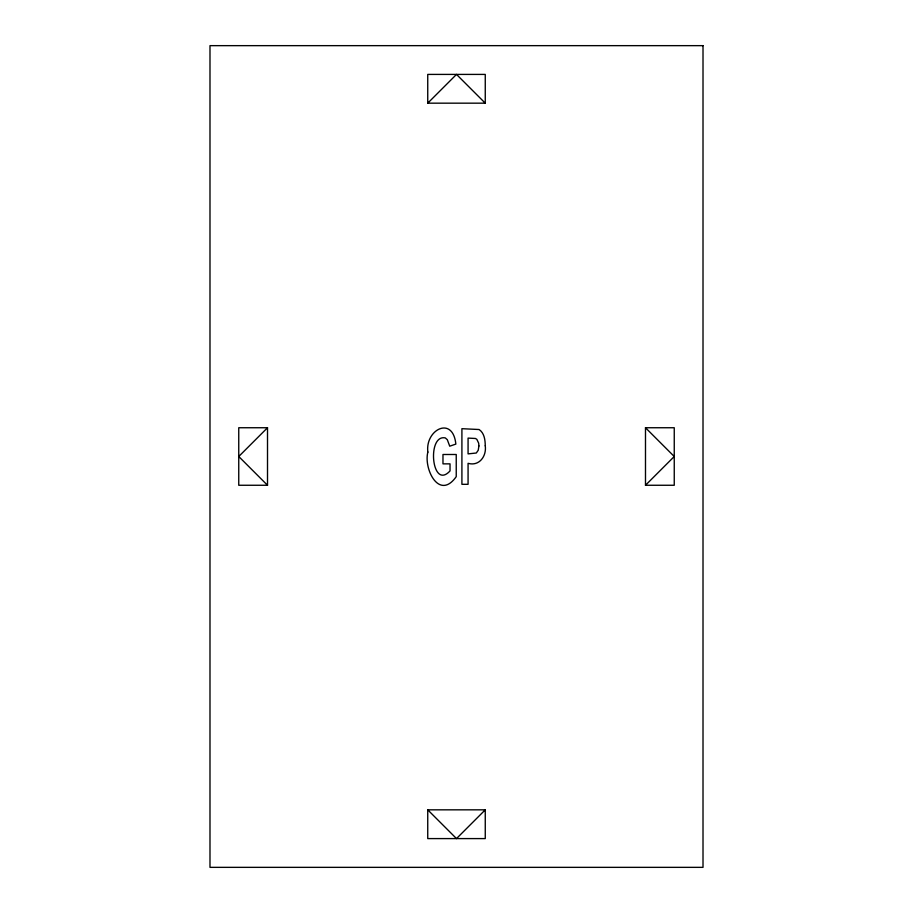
<?xml version="1.0" encoding="UTF-8"?>
<svg xmlns="http://www.w3.org/2000/svg" width="913" height="913" viewBox="0 0 913 913"><rect width="100%" height="100%" fill="white"/><g stroke="black" fill="none" stroke-linecap="round" stroke-linejoin="round"><path stroke-width="1.37" d="M427.741 103.169L456.5 74.41L485.26 103.169L485.26 74.41L427.741 74.41L427.741 103.169L485.26 103.169M267.509 427.741L238.75 456.5L267.509 485.26L238.75 485.26L238.75 427.741L267.509 427.741L267.509 485.26M645.491 485.26L674.25 456.5L645.491 427.741L674.25 427.741L674.25 485.26L645.491 485.26L645.491 427.741M485.26 809.831L456.5 838.591L427.741 809.831L427.741 838.591L485.26 838.591L485.26 809.831L427.741 809.831M427.866 452.083C423.461 468.734 439.142 500.963 456.238 476.643L456.238 454.491L442.976 454.491L442.976 463.861L450.029 463.861L450.029 470.914C431.609 490.932 426.599 433.926 445.316 437.932L447.313 439.712L449.732 446.183L455.849 444.095C452.837 415.21 424.944 429.806 427.866 452.083M485.26 445.795C486.709 456.112 479.279 466.543 468.072 463.325L468.072 484.312L461.91 484.312L461.91 428.688L479.108 429.521C484.346 433.059 485.202 439.975 485.26 445.795M478.914 445.955L478.218 450.28L476.301 453.008L468.072 453.887L468.072 438.103L475.468 438.48L476.837 439.336L478.674 443.182L478.914 445.955M703.01 45.65L209.99 45.65L209.99 867.35L703.01 867.35L703.01 45.65"/></g></svg>
